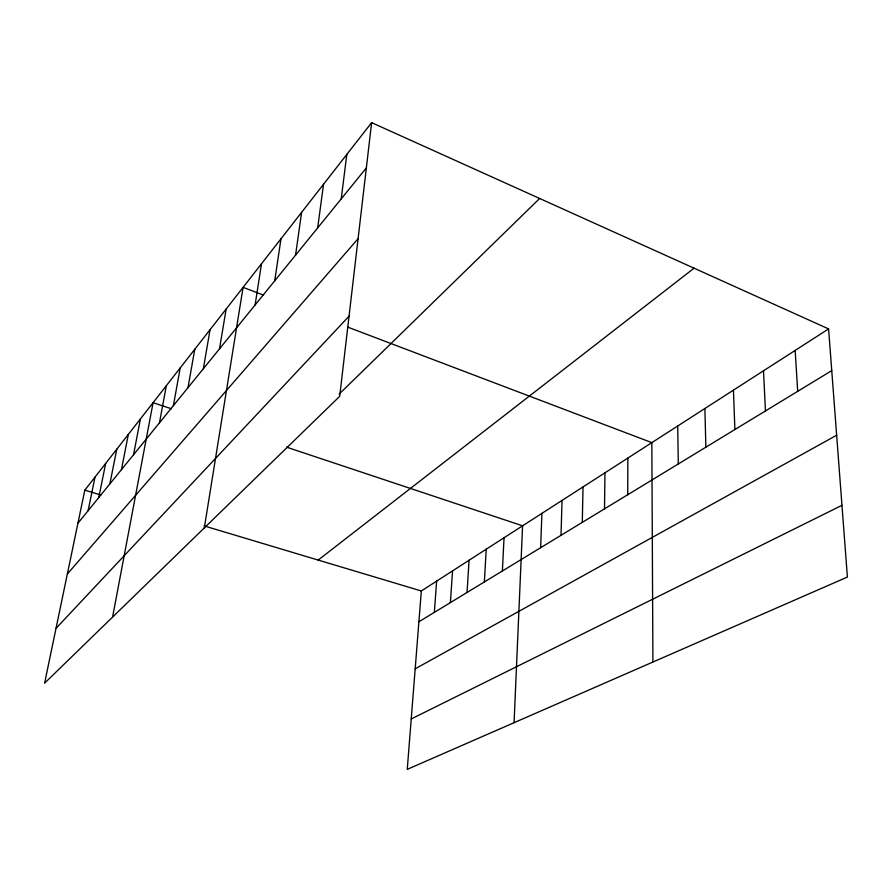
<?xml version="1.0" encoding="UTF-8"?>
<svg xmlns="http://www.w3.org/2000/svg" width="892" height="892" viewBox="0 0 892 892"><rect width="100%" height="100%" fill="white"/><g stroke="black" fill="none" stroke-linecap="round" stroke-linejoin="round"><path stroke-width="1.34" d="M627.712 494.737L627.868 458.064M604.497 508.864L604.966 472.805M582.286 522.366L583.034 486.921M561.023 535.3L562.038 500.434M540.663 547.688L541.901 513.379M514.071 722.687L522.589 525.812L286.522 447.148M502.374 570.98L504.036 537.753M484.367 581.941L486.207 549.227M467.051 592.466L469.058 560.254M450.393 602.602L452.545 570.88M434.348 612.369L436.645 581.116M828.59 328.914L421.325 590.972L407.254 769.361L847.4 577.057L828.59 328.914L371.63 122.639L84.818 490.165L44.6 683.172L339.696 396.327L371.63 122.639M341.223 198.894L346.821 154.428M317.675 227.895L323.528 184.276M295.553 255.157L301.619 212.341M274.736 280.802L280.98 238.788M255.101 304.986L261.501 263.753M204.313 527.919L243.081 287.358L263.53 295.118M219.521 348.817L226.144 309.056M203.365 368.731L210.066 329.661M188 387.652L194.768 349.263M173.382 405.659L180.206 367.917M159.467 422.808L166.336 385.701M112.582 617.086L153.09 402.682L171.442 408.792M133.532 454.764L140.434 418.883M121.424 469.683L128.337 434.393M109.839 483.955L116.763 449.233M98.744 497.613L105.669 463.45M88.118 510.715L95.02 477.075M77.916 523.269L366.344 167.941M67.346 574.024L358.093 238.688M56.029 628.347L349.051 316.181M339.105 394.152L539.649 198.481M318.188 560.076L694.076 268.191M418.894 621.769L831.745 370.615M415.181 668.81L836.651 435.229M411.223 718.963L841.959 505.318M84.818 490.165L100.807 494.96M204.078 525.89L421.325 590.972M347.78 327.13L651.84 442.644L652.911 662.031M795.162 350.422L797.693 391.332M763.496 370.804L765.459 410.944M733.436 390.138L734.885 429.543M704.881 408.514L705.873 447.193M677.719 425.997L678.288 463.974"/></g></svg>
